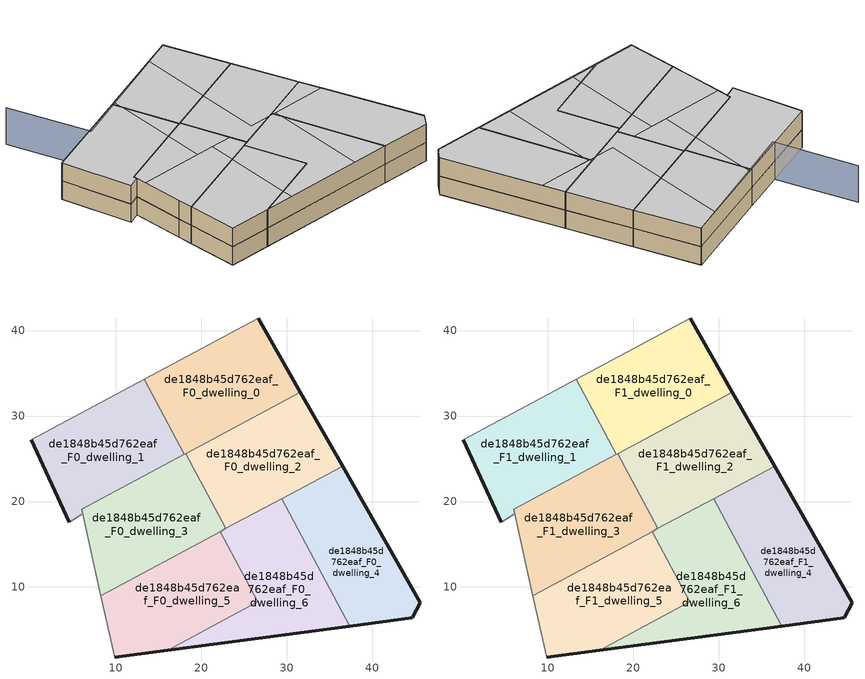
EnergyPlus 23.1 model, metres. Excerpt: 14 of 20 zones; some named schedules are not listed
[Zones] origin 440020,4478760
de1848b45d762eaf_F0_dwelling_0
 floor ground (EU_floor_Construction): 31.62,32.79 26.68,41.47 13.32,34.32 18.03,25.52 z0
 wall outside (EU_wall_Construction): 26.68,41.47 31.62,32.79 z0:3
 wall adiabatic (EU_wall_Construction): 13.32,34.32 26.68,41.47 z0:3
 wall to de1848b45d762eaf_F0_dwelling_1 (EU_wall_Construction): 18.03,25.52 13.32,34.32 z0:3
 wall to de1848b45d762eaf_F0_dwelling_2 (EU_wall_Construction): 31.62,32.79 18.21,25.62 z0:3
 wall to de1848b45d762eaf_F0_dwelling_3 (EU_wall_Construction): 18.21,25.62 18.03,25.52 z0:3
de1848b45d762eaf_F0_dwelling_1
 floor ground (EU_floor_Construction): 18.03,25.52 13.32,34.32 0.11,27.25 4.56,17.59 6.15,18.58 6.04,19.1 z0
 wall outside (EU_wall_Construction): 4.56,17.59 0.11,27.25 z0:3; 6.04,19.11,3 6.04,19.11,0 6.04,19.1,0
 wall adiabatic (EU_wall_Construction): 0.11,27.25 13.32,34.32 / 6.04,19.1 6.15,18.58 4.56,17.59 z0:3
 wall to de1848b45d762eaf_F0_dwelling_3 (EU_wall_Construction): 18.03,25.52 6.04,19.11 z0:3
de1848b45d762eaf_F0_dwelling_2
 floor ground (EU_floor_Construction): 36.54,24.14 31.62,32.79 18.21,25.62 22.9,16.84 z0
 wall outside (EU_wall_Construction): 31.62,32.79 36.54,24.14 z0:3
 wall to de1848b45d762eaf_F0_dwelling_3 (EU_wall_Construction): 22.9,16.84 18.21,25.62 z0:3
 wall to de1848b45d762eaf_F0_dwelling_4 (EU_wall_Construction): 36.54,24.14 29.42,20.34 z0:3
 wall to de1848b45d762eaf_F0_dwelling_6 (EU_wall_Construction): 29.42,20.34 22.9,16.85 z0:3
de1848b45d762eaf_F0_dwelling_3
 floor ground (EU_floor_Construction): 22.9,16.84 18.21,25.62 6.04,19.11 6.15,18.57 7.75,11.11 8.23,9 z0
 wall adiabatic (EU_wall_Construction): 6.15,18.58 6.04,19.11 / 8.23,9 7.75,11.11 6.15,18.57 z0:3; 6.15,18.58,3 6.15,18.57,0 6.15,18.58,0
 wall to de1848b45d762eaf_F0_dwelling_5 (EU_wall_Construction): 22.21,16.48 8.23,9 z0:3
 wall to de1848b45d762eaf_F0_dwelling_6 (EU_wall_Construction): 22.9,16.84 22.21,16.48 z0:3
de1848b45d762eaf_F0_dwelling_4
 floor ground (EU_floor_Construction): 44.7,6.38 45.64,8.15 36.54,24.14 29.42,20.34 37.4,5.42 z0
 wall outside (EU_wall_Construction): 36.54,24.14 45.64,8.15 44.7,6.38 37.4,5.42 z0:3
 wall to de1848b45d762eaf_F0_dwelling_6 (EU_wall_Construction): 37.4,5.42 29.42,20.34 z0:3
de1848b45d762eaf_F0_dwelling_5
 floor ground (EU_floor_Construction): 26.61,8.26 22.21,16.48 8.23,9 9.87,1.81 16.08,2.63 z0
 wall outside (EU_wall_Construction): 16.08,2.63 9.87,1.81 z0:3
 wall to de1848b45d762eaf_F0_dwelling_6 (EU_wall_Construction): 22.21,16.48 26.61,8.26 16.08,2.63 z0:3
 wall adiabatic (EU_wall_Construction): 9.87,1.81 8.23,9 z0:3
de1848b45d762eaf_F0_dwelling_6
 floor ground (EU_floor_Construction): 37.4,5.42 29.42,20.34 22.21,16.48 26.61,8.26 16.08,2.63 z0
 wall outside (EU_wall_Construction): 37.4,5.42 16.08,2.63 z0:3
de1848b45d762eaf_F1_dwelling_0
 floor to de1848b45d762eaf_F0_dwelling_0 (EU_floor_Construction): 31.62,32.79 26.68,41.47 13.32,34.32 18.03,25.52 z3
 wall outside (EU_wall_Construction): 26.68,41.47 31.62,32.79 z3:6
 wall adiabatic (EU_wall_Construction): 13.32,34.32 26.68,41.47 z3:6
 wall to de1848b45d762eaf_F1_dwelling_1 (EU_wall_Construction): 18.03,25.52 13.32,34.32 z3:6
 wall to de1848b45d762eaf_F1_dwelling_2 (EU_wall_Construction): 31.62,32.79 18.21,25.62 z3:6
 wall to de1848b45d762eaf_F1_dwelling_3 (EU_wall_Construction): 18.21,25.62 18.03,25.52 z3:6
 ceiling to de1848b45d762eaf_F2_dwelling_4 (EU_floor_Construction): 22.95,39.47 24.33,28.89 18.03,25.52 13.96,33.12 13.77,34.57 z6
 ceiling to de1848b45d762eaf_F2_dwelling_5 (EU_floor_Construction): 26.68,41.47 31.62,32.79 24.33,28.89 22.95,39.47 z6
 ceiling to de1848b45d762eaf_F2_dwelling_3 (EU_floor_Construction): 13.77,34.57 13.96,33.12 13.32,34.32 z6
de1848b45d762eaf_F1_dwelling_1
 floor to de1848b45d762eaf_F0_dwelling_1 (EU_floor_Construction): 18.03,25.52 13.32,34.32 0.11,27.25 4.56,17.59 6.15,18.58 6.04,19.1 z3
 wall outside (EU_wall_Construction): 4.56,17.59 0.11,27.25 z3:6; 6.04,19.11,6 6.04,19.11,3 6.04,19.1,3
 wall adiabatic (EU_wall_Construction): 0.11,27.25 13.32,34.32 / 6.04,19.1 6.15,18.58 4.56,17.59 z3:6
 wall to de1848b45d762eaf_F1_dwelling_3 (EU_wall_Construction): 18.03,25.52 6.04,19.11 z3:6
 ceiling to de1848b45d762eaf_F2_dwelling_3 (EU_floor_Construction): 13.96,33.12 15.16,23.98 6.04,19.1 6.15,18.58 4.56,17.59 0.11,27.25 13.32,34.32 z6
 ceiling to de1848b45d762eaf_F2_dwelling_4 (EU_floor_Construction): 13.96,33.12 18.03,25.52 15.16,23.98 z6
de1848b45d762eaf_F1_dwelling_2
 floor to de1848b45d762eaf_F0_dwelling_2 (EU_floor_Construction): 36.54,24.14 31.62,32.79 18.21,25.62 22.9,16.84 z3
 wall outside (EU_wall_Construction): 31.62,32.79 36.54,24.14 z3:6
 wall to de1848b45d762eaf_F1_dwelling_3 (EU_wall_Construction): 22.9,16.84 18.21,25.62 z3:6
 wall to de1848b45d762eaf_F1_dwelling_4 (EU_wall_Construction): 36.54,24.14 29.42,20.34 z3:6
 wall to de1848b45d762eaf_F1_dwelling_6 (EU_wall_Construction): 29.42,20.34 22.9,16.85 z3:6
 ceiling to de1848b45d762eaf_F2_dwelling_5 (EU_floor_Construction): 31.62,32.79 36.54,24.14 28.65,19.92 25.56,19.52 24.33,28.89 z6
 ceiling adiabatic (EU_roof_Construction): 31.62,32.79 24.33,28.89 25.56,19.52 28.65,19.92 32.83,22.16 22.9,16.84 18.21,25.62 z6
de1848b45d762eaf_F1_dwelling_3
 floor to de1848b45d762eaf_F0_dwelling_3 (EU_floor_Construction): 22.9,16.84 18.21,25.62 6.04,19.11 6.15,18.58 7.75,11.11 8.23,9 z3
 wall adiabatic (EU_wall_Construction): 6.15,18.58 6.04,19.11 / 8.23,9 7.75,11.11 6.15,18.57 z3:6; 6.15,18.58,6 6.15,18.57,3 6.15,18.58,3
 wall to de1848b45d762eaf_F1_dwelling_5 (EU_wall_Construction): 22.21,16.48 8.23,9 z3:6
 wall to de1848b45d762eaf_F1_dwelling_6 (EU_wall_Construction): 22.9,16.84 22.21,16.48 z3:6
 ceiling to de1848b45d762eaf_F2_dwelling_0 (EU_floor_Construction): 18.52,18.6 19.02,14.77 8.23,9 7.75,11.11 6.48,17.02 z6
 ceiling to de1848b45d762eaf_F2_dwelling_3 (EU_floor_Construction): 15.16,23.98 15.91,18.26 6.48,17.02 6.14,18.64 6.04,19.11 z6
 ceiling to de1848b45d762eaf_F2_dwelling_1 (EU_floor_Construction): 21.74,19.02 22.9,16.85 19.02,14.77 18.52,18.6 z6
 ceiling adiabatic (EU_roof_Construction): 18.21,25.62 21.74,19.02 15.91,18.26 15.16,23.98 z6
de1848b45d762eaf_F1_dwelling_4
 floor to de1848b45d762eaf_F0_dwelling_4 (EU_floor_Construction): 44.7,6.38 45.64,8.15 36.54,24.14 29.42,20.34 37.4,5.42 z3
 wall outside (EU_wall_Construction): 36.54,24.14 45.64,8.15 44.7,6.38 37.4,5.42 z3:6
 wall to de1848b45d762eaf_F1_dwelling_6 (EU_wall_Construction): 37.4,5.42 29.42,20.34 z3:6
 ceiling to de1848b45d762eaf_F2_dwelling_2 (EU_floor_Construction): 38.23,21.17 45.64,8.15 44.7,6.38 37.4,5.42 30,19.26 29.89,20.08 z6
 ceiling to de1848b45d762eaf_F2_dwelling_1 (EU_floor_Construction): 29.89,20.08 30,19.26 29.58,20.04 z6
 ceiling to de1848b45d762eaf_F2_dwelling_5 (EU_floor_Construction): 36.54,24.14 38.23,21.17 29.58,20.04 29.42,20.34 z6
de1848b45d762eaf_F1_dwelling_5
 floor to de1848b45d762eaf_F0_dwelling_5 (EU_floor_Construction): 26.61,8.26 22.21,16.48 8.23,9 9.87,1.81 16.08,2.63 z3
 wall outside (EU_wall_Construction): 16.08,2.63 9.87,1.81 z3:6
 wall to de1848b45d762eaf_F1_dwelling_6 (EU_wall_Construction): 22.21,16.48 26.61,8.26 16.08,2.63 z3:6
 wall adiabatic (EU_wall_Construction): 9.87,1.81 8.23,9 z3:6
 ceiling to de1848b45d762eaf_F2_dwelling_1 (EU_floor_Construction): 22.21,16.48 26.61,8.26 20.31,4.89 19.02,14.77 z6
 ceiling adiabatic (EU_roof_Construction): 26.61,8.26 16.08,2.63 9.87,1.81 8.23,9 19.02,14.77 20.31,4.89 z6
de1848b45d762eaf_F1_dwelling_6
 floor to de1848b45d762eaf_F0_dwelling_6 (EU_floor_Construction): 37.4,5.42 29.42,20.34 22.21,16.48 26.61,8.26 16.08,2.63 z3
 wall outside (EU_wall_Construction): 37.4,5.42 16.08,2.63 z3:6
 ceiling to de1848b45d762eaf_F2_dwelling_1 (EU_floor_Construction): 30,19.26 31.9,4.7 20.53,3.21 20.31,4.89 26.61,8.26 22.21,16.48 28.65,19.92 29.58,20.04 z6
 ceiling to de1848b45d762eaf_F2_dwelling_5 (EU_floor_Construction): 29.42,20.34 29.58,20.04 28.65,19.92 z6
 ceiling to de1848b45d762eaf_F2_dwelling_2 (EU_floor_Construction): 30,19.26 37.4,5.42 31.9,4.7 z6
 ceiling to de1848b45d762eaf_F2_dwelling_0 (EU_floor_Construction): 20.31,4.89 20.53,3.21 16.08,2.63 z6
shading: 26.68,41.47 7.4,30.83 / 7.4,30.83 1.34,41.81 z0:6
[Building]
EU S2 Campaign: North Axis=0; Terrain=City; Solar Distribution=FullExterior
[Site:Location]
Madrid: Latitude=40.5; Longitude=-3.5; Time Zone=1; Elevation=609
[SizingPeriod:WeatherFileDays]
AnnualSizingPeriod: Begin Month=1; Begin Day of Month=1; End Month=12; End Day of Month=31; Day of Week for Start Day=Monday; Use Weather File Daylight Saving Period=No; Use Weather File Rain and Snow Indicators=No
[MATERIAL]
EU_InternalMass_Material: Roughness=MediumRough; Thickness=0.1; Conductivity=1; Density=1800; Specific Heat=900; Thermal Absorptance=0.9; Solar Absorptance=0.7; Visible Absorptance=0.7
[MATERIAL:NOMASS] Roughness=MediumRough; Thermal Absorptance=0.9; Solar Absorptance=0.7; Visible Absorptance=0.7
Name | Thermal Resistance
EU_wall_NoMass | 0.609216
EU_roof_NoMass | 0.513268
EU_floor_NoMass | 0.568163
[CONSTRUCTION]
EU_wall_Construction: EU_wall_NoMass
EU_roof_Construction: EU_roof_NoMass
EU_floor_Construction: EU_floor_NoMass
EU_InternalMass_Construction: EU_InternalMass_Material
[ZONE] Type=1; Multiplier=1; Ceiling Height=autocalculate; Floor Area=autocalculate; Part of Total Floor Area=Yes
Name | Volume
de1848b45d762eaf_F0_dwelling_0; de1848b45d762eaf_F1_dwelling_0 | 457.691
de1848b45d762eaf_F0_dwelling_1; de1848b45d762eaf_F1_dwelling_1 | 460.989
de1848b45d762eaf_F0_dwelling_2; de1848b45d762eaf_F1_dwelling_2 | 457.717
de1848b45d762eaf_F0_dwelling_3 | 454.408
de1848b45d762eaf_F1_dwelling_3 | 454.419
de1848b45d762eaf_F0_dwelling_4; de1848b45d762eaf_F1_dwelling_4 | 457.646
de1848b45d762eaf_F0_dwelling_5; de1848b45d762eaf_F1_dwelling_5 | 457.655
de1848b45d762eaf_F0_dwelling_6; de1848b45d762eaf_F1_dwelling_6 | 457.745
[INTERNALMASS] Construction=EU_InternalMass_Construction
Name | Zone or ZoneList | Surface Area
de1848b45d762eaf_F0_dwelling_0_EU_InternalMass | de1848b45d762eaf_F0_dwelling_0 | 152.563
de1848b45d762eaf_F0_dwelling_1_EU_InternalMass | de1848b45d762eaf_F0_dwelling_1 | 153.662
de1848b45d762eaf_F0_dwelling_2_EU_InternalMass | de1848b45d762eaf_F0_dwelling_2 | 152.576
de1848b45d762eaf_F0_dwelling_3_EU_InternalMass | de1848b45d762eaf_F0_dwelling_3 | 151.47
de1848b45d762eaf_F0_dwelling_4_EU_InternalMass | de1848b45d762eaf_F0_dwelling_4 | 152.55
de1848b45d762eaf_F0_dwelling_5_EU_InternalMass | de1848b45d762eaf_F0_dwelling_5 | 152.554
de1848b45d762eaf_F0_dwelling_6_EU_InternalMass | de1848b45d762eaf_F0_dwelling_6 | 152.582
de1848b45d762eaf_F1_dwelling_0_EU_InternalMass | de1848b45d762eaf_F1_dwelling_0 | 152.563
de1848b45d762eaf_F1_dwelling_1_EU_InternalMass | de1848b45d762eaf_F1_dwelling_1 | 153.662
de1848b45d762eaf_F1_dwelling_2_EU_InternalMass | de1848b45d762eaf_F1_dwelling_2 | 152.576
de1848b45d762eaf_F1_dwelling_3_EU_InternalMass | de1848b45d762eaf_F1_dwelling_3 | 151.47
de1848b45d762eaf_F1_dwelling_4_EU_InternalMass | de1848b45d762eaf_F1_dwelling_4 | 152.55
de1848b45d762eaf_F1_dwelling_5_EU_InternalMass | de1848b45d762eaf_F1_dwelling_5 | 152.554
de1848b45d762eaf_F1_dwelling_6_EU_InternalMass | de1848b45d762eaf_F1_dwelling_6 | 152.582
[OTHEREQUIPMENT] Fuel Type=Electricity; Design Level Calculation Method=Watts/Area; Power per Zone Floor Area=1; Fraction Latent=0; Fraction Radiant=0; Fraction Lost=0; Carbon Dioxide Generation Rate=0; EndUse Subcategory=EU_Step8_InternalGains
Name | Zone or ZoneList or Space or SpaceList | Schedule
EU_Step8_InternalGain_de1848b45d762eaf_F0_dwelling_0_f000 | de1848b45d762eaf_F0_dwelling_0 | EU_Step8_GainSchedule_de1848b45d762eaf_F0_dwelling_0_f000
EU_Step8_InternalGain_de1848b45d762eaf_F0_dwelling_1_f000 | de1848b45d762eaf_F0_dwelling_1 | EU_Step8_GainSchedule_de1848b45d762eaf_F0_dwelling_1_f000
EU_Step8_InternalGain_de1848b45d762eaf_F0_dwelling_2_f000 | de1848b45d762eaf_F0_dwelling_2 | EU_Step8_GainSchedule_de1848b45d762eaf_F0_dwelling_2_f000
EU_Step8_InternalGain_de1848b45d762eaf_F0_dwelling_3_f000 | de1848b45d762eaf_F0_dwelling_3 | EU_Step8_GainSchedule_de1848b45d762eaf_F0_dwelling_3_f000
EU_Step8_InternalGain_de1848b45d762eaf_F0_dwelling_4_f000 | de1848b45d762eaf_F0_dwelling_4 | EU_Step8_GainSchedule_de1848b45d762eaf_F0_dwelling_4_f000
EU_Step8_InternalGain_de1848b45d762eaf_F0_dwelling_5_f000 | de1848b45d762eaf_F0_dwelling_5 | EU_Step8_GainSchedule_de1848b45d762eaf_F0_dwelling_5_f000
EU_Step8_InternalGain_de1848b45d762eaf_F0_dwelling_6_f000 | de1848b45d762eaf_F0_dwelling_6 | EU_Step8_GainSchedule_de1848b45d762eaf_F0_dwelling_6_f000
EU_Step8_InternalGain_de1848b45d762eaf_F1_dwelling_0_f000 | de1848b45d762eaf_F1_dwelling_0 | EU_Step8_GainSchedule_de1848b45d762eaf_F1_dwelling_0_f000
EU_Step8_InternalGain_de1848b45d762eaf_F1_dwelling_1_f000 | de1848b45d762eaf_F1_dwelling_1 | EU_Step8_GainSchedule_de1848b45d762eaf_F1_dwelling_1_f000
EU_Step8_InternalGain_de1848b45d762eaf_F1_dwelling_2_f000 | de1848b45d762eaf_F1_dwelling_2 | EU_Step8_GainSchedule_de1848b45d762eaf_F1_dwelling_2_f000
EU_Step8_InternalGain_de1848b45d762eaf_F1_dwelling_3_f000 | de1848b45d762eaf_F1_dwelling_3 | EU_Step8_GainSchedule_de1848b45d762eaf_F1_dwelling_3_f000
EU_Step8_InternalGain_de1848b45d762eaf_F1_dwelling_4_f000 | de1848b45d762eaf_F1_dwelling_4 | EU_Step8_GainSchedule_de1848b45d762eaf_F1_dwelling_4_f000
EU_Step8_InternalGain_de1848b45d762eaf_F1_dwelling_5_f000 | de1848b45d762eaf_F1_dwelling_5 | EU_Step8_GainSchedule_de1848b45d762eaf_F1_dwelling_5_f000
EU_Step8_InternalGain_de1848b45d762eaf_F1_dwelling_6_f000 | de1848b45d762eaf_F1_dwelling_6 | EU_Step8_GainSchedule_de1848b45d762eaf_F1_dwelling_6_f000
[ZONEVENTILATION:DESIGNFLOWRATE] Schedule=EU_AlwaysOn; Design Flow Rate Calculation Method=AirChanges/Hour; Air Changes per Hour=0.752966; Ventilation Type=Natural; Fan Pressure Rise=0; Fan Total Efficiency=1; Constant Term Coefficient=1; Temperature Term Coefficient=0; Velocity Term Coefficient=0; Velocity Squared Term Coefficient=0; Minimum Indoor Temperature=-100; Maximum Indoor Temperature=100; Delta Temperature=-100; Minimum Outdoor Temperature=-100; Maximum Outdoor Temperature=100; Maximum Wind Speed=40
Name | Zone or ZoneList or Space or SpaceList
EU_ConstantAir_de1848b45d762eaf_F0_dwelling_0 | de1848b45d762eaf_F0_dwelling_0
EU_ConstantAir_de1848b45d762eaf_F0_dwelling_1 | de1848b45d762eaf_F0_dwelling_1
EU_ConstantAir_de1848b45d762eaf_F0_dwelling_2 | de1848b45d762eaf_F0_dwelling_2
EU_ConstantAir_de1848b45d762eaf_F0_dwelling_3 | de1848b45d762eaf_F0_dwelling_3
EU_ConstantAir_de1848b45d762eaf_F0_dwelling_4 | de1848b45d762eaf_F0_dwelling_4
EU_ConstantAir_de1848b45d762eaf_F0_dwelling_5 | de1848b45d762eaf_F0_dwelling_5
EU_ConstantAir_de1848b45d762eaf_F0_dwelling_6 | de1848b45d762eaf_F0_dwelling_6
EU_ConstantAir_de1848b45d762eaf_F1_dwelling_0 | de1848b45d762eaf_F1_dwelling_0
EU_ConstantAir_de1848b45d762eaf_F1_dwelling_1 | de1848b45d762eaf_F1_dwelling_1
EU_ConstantAir_de1848b45d762eaf_F1_dwelling_2 | de1848b45d762eaf_F1_dwelling_2
EU_ConstantAir_de1848b45d762eaf_F1_dwelling_3 | de1848b45d762eaf_F1_dwelling_3
EU_ConstantAir_de1848b45d762eaf_F1_dwelling_4 | de1848b45d762eaf_F1_dwelling_4
EU_ConstantAir_de1848b45d762eaf_F1_dwelling_5 | de1848b45d762eaf_F1_dwelling_5
EU_ConstantAir_de1848b45d762eaf_F1_dwelling_6 | de1848b45d762eaf_F1_dwelling_6
[HVACTEMPLATE:THERMOSTAT] Constant Heating Setpoint=20; Constant Cooling Setpoint=50
EU_HeatOnly_de1848b45d762eaf_F0_dwelling_0; EU_HeatOnly_de1848b45d762eaf_F0_dwelling_1; EU_HeatOnly_de1848b45d762eaf_F0_dwelling_2; EU_HeatOnly_de1848b45d762eaf_F0_dwelling_3; EU_HeatOnly_de1848b45d762eaf_F0_dwelling_4; EU_HeatOnly_de1848b45d762eaf_F0_dwelling_5; EU_HeatOnly_de1848b45d762eaf_F0_dwelling_6; EU_HeatOnly_de1848b45d762eaf_F1_dwelling_0; EU_HeatOnly_de1848b45d762eaf_F1_dwelling_1; EU_HeatOnly_de1848b45d762eaf_F1_dwelling_2; EU_HeatOnly_de1848b45d762eaf_F1_dwelling_3; EU_HeatOnly_de1848b45d762eaf_F1_dwelling_4; EU_HeatOnly_de1848b45d762eaf_F1_dwelling_5; EU_HeatOnly_de1848b45d762eaf_F1_dwelling_6; EU_HeatOnly_de1848b45d762eaf_F2_dwelling_0; EU_HeatOnly_de1848b45d762eaf_F2_dwelling_1; EU_HeatOnly_de1848b45d762eaf_F2_dwelling_2; EU_HeatOnly_de1848b45d762eaf_F2_dwelling_3; EU_HeatOnly_de1848b45d762eaf_F2_dwelling_4; EU_HeatOnly_de1848b45d762eaf_F2_dwelling_5
[HVACTEMPLATE:ZONE:IDEALLOADSAIRSYSTEM] System Availability Schedule=EU_AlwaysOn; Maximum Heating Supply Air Temperature=50; Minimum Cooling Supply Air Temperature=13; Maximum Heating Supply Air Humidity Ratio=0.0156; Minimum Cooling Supply Air Humidity Ratio=0.0077; Heating Limit=NoLimit; Cooling Limit=NoLimit; Heating Availability Schedule=EU_AlwaysOn; Cooling Availability Schedule=EU_CoolingOff; Dehumidification Control Type=ConstantSensibleHeatRatio; Cooling Sensible Heat Ratio=0.7; Dehumidification Setpoint=60; Humidification Control Type=None; Humidification Setpoint=30; Outdoor Air Method=None; Outdoor Air Flow Rate per Person=0.00944; Outdoor Air Flow Rate per Zone Floor Area=0; Outdoor Air Flow Rate per Zone=0; Demand Controlled Ventilation Type=None; Outdoor Air Economizer Type=NoEconomizer; Heat Recovery Type=None; Sensible Heat Recovery Effectiveness=0.7; Latent Heat Recovery Effectiveness=0.65
Name | Template Thermostat
de1848b45d762eaf_F0_dwelling_0 | EU_HeatOnly_de1848b45d762eaf_F0_dwelling_0
de1848b45d762eaf_F0_dwelling_1 | EU_HeatOnly_de1848b45d762eaf_F0_dwelling_1
de1848b45d762eaf_F0_dwelling_2 | EU_HeatOnly_de1848b45d762eaf_F0_dwelling_2
de1848b45d762eaf_F0_dwelling_3 | EU_HeatOnly_de1848b45d762eaf_F0_dwelling_3
de1848b45d762eaf_F0_dwelling_4 | EU_HeatOnly_de1848b45d762eaf_F0_dwelling_4
de1848b45d762eaf_F0_dwelling_5 | EU_HeatOnly_de1848b45d762eaf_F0_dwelling_5
de1848b45d762eaf_F0_dwelling_6 | EU_HeatOnly_de1848b45d762eaf_F0_dwelling_6
de1848b45d762eaf_F1_dwelling_0 | EU_HeatOnly_de1848b45d762eaf_F1_dwelling_0
de1848b45d762eaf_F1_dwelling_1 | EU_HeatOnly_de1848b45d762eaf_F1_dwelling_1
de1848b45d762eaf_F1_dwelling_2 | EU_HeatOnly_de1848b45d762eaf_F1_dwelling_2
de1848b45d762eaf_F1_dwelling_3 | EU_HeatOnly_de1848b45d762eaf_F1_dwelling_3
de1848b45d762eaf_F1_dwelling_4 | EU_HeatOnly_de1848b45d762eaf_F1_dwelling_4
de1848b45d762eaf_F1_dwelling_5 | EU_HeatOnly_de1848b45d762eaf_F1_dwelling_5
de1848b45d762eaf_F1_dwelling_6 | EU_HeatOnly_de1848b45d762eaf_F1_dwelling_6
[SIZING:ZONE] Zone Cooling Design Supply Air Temperature Input Method=SupplyAirTemperature; Zone Cooling Design Supply Air Temperature=13; Zone Heating Design Supply Air Temperature Input Method=SupplyAirTemperature; Zone Heating Design Supply Air Temperature=50; Zone Cooling Design Supply Air Humidity Ratio=0.008; Zone Heating Design Supply Air Humidity Ratio=0.008; Cooling Design Air Flow Method=DesignDay; Cooling Design Air Flow Rate=0; Cooling Minimum Air Flow per Zone Floor Area=0.000762; Cooling Minimum Air Flow=0; Cooling Minimum Air Flow Fraction=0.2; Heating Design Air Flow Method=DesignDay; Heating Design Air Flow Rate=0; Heating Maximum Air Flow per Zone Floor Area=0.002032; Heating Maximum Air Flow=0.141576; Heating Maximum Air Flow Fraction=0.3; Account for Dedicated Outdoor Air System=No; Dedicated Outdoor Air System Control Strategy=NeutralSupplyAir; Dedicated Outdoor Air Low Setpoint Temperature for Design=autosize; Dedicated Outdoor Air High Setpoint Temperature for Design=autosize; Zone Load Sizing Method=Sensible Load Only No Latent Load; Zone Latent Cooling Design Supply Air Humidity Ratio Input Method=HumidityRatioDifference; Zone Cooling Design Supply Air Humidity Ratio Difference=0.005; Zone Latent Heating Design Supply Air Humidity Ratio Input Method=HumidityRatioDifference; Zone Humidification Design Supply Air Humidity Ratio Difference=0.005
de1848b45d762eaf_F0_dwelling_0; de1848b45d762eaf_F0_dwelling_1; de1848b45d762eaf_F0_dwelling_2; de1848b45d762eaf_F0_dwelling_3; de1848b45d762eaf_F0_dwelling_4; de1848b45d762eaf_F0_dwelling_5; de1848b45d762eaf_F0_dwelling_6; de1848b45d762eaf_F1_dwelling_0; de1848b45d762eaf_F1_dwelling_1; de1848b45d762eaf_F1_dwelling_2; de1848b45d762eaf_F1_dwelling_3; de1848b45d762eaf_F1_dwelling_4
